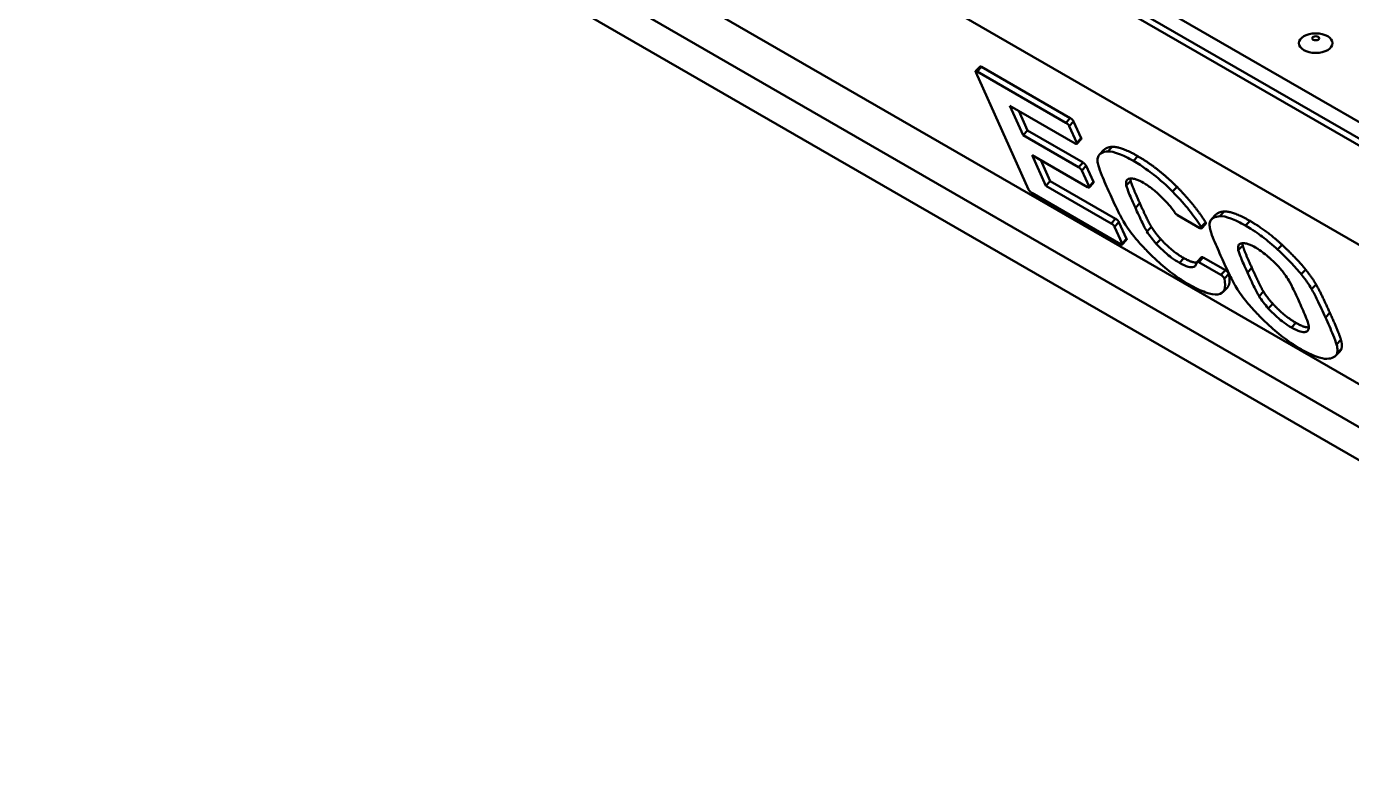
# Model space of a CAD drawing. Header units: millimetres. Extents: x 0 to 2100, y 0 to 1485.
# Drawn here: x 504.7 to 700.6, y 177 to 288.5 of the extents above; entities that cross this region are included whole.
import ezdxf

# ---------------------------------------------------------------- set-up
doc = ezdxf.new("R2010")
doc.units = ezdxf.units.MM
doc.header["$LTSCALE"] = 5
doc.layers.add('Sichtbare Kanten(DIN)', color=7, linetype='Continuous', lineweight=50)
doc.layers.add('Sichtbare tangentiale Kanten(DIN)', color=7, linetype='Continuous', lineweight=50)

msp = doc.modelspace()

# ---------------------------------------------------------------- linework, layer by layer
at = {"layer": 'Sichtbare Kanten(DIN)'}
for p, q in [((908.52, 151.467), (201.414, 559.715)), ((202.38, 560.164), (908.779, 152.324)), ((894.378, 144.935), (215.556, 536.853)), ((894.378, 117.991), (343.435, 436.078)), ((894.378, 113.092), (343.435, 431.179)), ((645.685, 282.541), (645.032, 281.852)), ((645.904, 282.503), (659.022, 274.93)), ((645.04, 281.723), (652.868, 264.343)), ((658.368, 274.241), (645.25, 281.814)), ((652.06, 272.384), (650.098, 276.739)), ((650.098, 276.739), (659.754, 271.164)), ((651.4, 275.987), (652.713, 273.073)), ((659.508, 274.436), (660.634, 271.935)), ((652.713, 273.073), (652.06, 272.384)), ((660.256, 267.651), (652.06, 272.384)), ((652.713, 273.073), (660.91, 268.34)), ((659.981, 271.246), (658.854, 273.747)), ((660.65, 271.791), (659.997, 271.102)), ((665.234, 270.673), (664.58, 269.984)), ((655.42, 264.923), (653.387, 269.437)), ((653.387, 269.437), (661.584, 264.704)), ((654.69, 268.685), (656.074, 265.612)), ((663.991, 270.208), (663.338, 269.519)), ((661.794, 264.796), (660.732, 267.153)), ((661.385, 267.842), (662.447, 265.485)), ((656.074, 265.612), (655.42, 264.923)), ((665.076, 259.348), (655.42, 264.923)), ((656.074, 265.612), (665.73, 260.037)), ((662.456, 265.356), (661.802, 264.667)), ((667.295, 264.959), (667.302, 264.945)), ((667.956, 265.634), (667.302, 264.945)), ((674.814, 264.738), (674.16, 264.049)), ((653.344, 263.845), (666.462, 256.272)), ((674.888, 260.565), (678.18, 258.665)), ((680.555, 260.645), (679.901, 259.956)), ((681.797, 261.11), (681.143, 260.421)), ((666.682, 256.368), (665.569, 258.84)), ((666.222, 259.529), (667.336, 257.057)), ((671.018, 258.834), (670.365, 258.146)), ((679.028, 259.507), (678.375, 258.818)), ((679.06, 259.307), (678.406, 258.619)), ((667.351, 256.904), (666.697, 256.215)), ((670.365, 258.146), (670.371, 258.131)), ((683.859, 255.397), (683.865, 255.382)), ((684.519, 256.071), (683.865, 255.382)), ((690.333, 256.182), (689.68, 255.493)), ((678.428, 254.366), (677.774, 253.677)), ((681.301, 251.736), (678.009, 253.637)), ((678.662, 254.325), (681.955, 252.425)), ((682.456, 251.869), (681.802, 251.18)), ((693.832, 252.513), (693.178, 251.824)), ((682.249, 249.891), (681.596, 249.202)), ((687.582, 249.272), (686.928, 248.583)), ((686.928, 248.583), (686.934, 248.568)), ((694.168, 243.534), (694.087, 243.449)), ((699.042, 242.144), (698.388, 241.455)), ((696.958, 239.335), (696.941, 239.345)), ((696.968, 239.346), (696.958, 239.335)), ((698.904, 240.462), (698.25, 239.773)), ((699.109, 240.798), (698.455, 240.109))]:
    msp.add_line(p, q, dxfattribs=at)
msp.add_ellipse((695.31, 285.995), major_axis=(2.5, 0), ratio=0.5773503, dxfattribs=at)
for points, degree, knots in [([(645.685, 282.541), (645.693, 282.549), (645.768, 282.582), (645.904, 282.503)], 2, [0.8133919, 0.8133919, 0.8133919, 1, 2, 2, 2]), ([(645.25, 281.814), (645.227, 281.828), (645.205, 281.839), (645.164, 281.857), (645.145, 281.863), (645.087, 281.877), (645.062, 281.871), (645.029, 281.854), (645.018, 281.838), (645.016, 281.79), (645.024, 281.759), (645.04, 281.723)], 3, [-0.066579768, -0.066579768, -0.066579768, -0.066579768, -0.059579882, -0.059579882, -0.05274209, -0.05274209, -0.036262889, -0.036262889, -0.01829246, -0.01829246, 0, 0, 0, 0]), ([(658.854, 273.747), (658.844, 273.771), (658.83, 273.796), (658.797, 273.849), (658.778, 273.876), (658.716, 273.954), (658.676, 273.997), (658.615, 274.059), (658.575, 274.096), (658.476, 274.174), (658.421, 274.21), (658.368, 274.241)], 3, [-0.058500024, -0.058500024, -0.058500024, -0.058500024, -0.053302755, -0.053302755, -0.048239794, -0.048239794, -0.039044984, -0.039044984, -0.022176904, -0.022176904, 0, 0, 0, 0]), ([(659.754, 271.164), (659.81, 271.132), (659.865, 271.105), (659.951, 271.082), (659.971, 271.087), (660, 271.1), (660.009, 271.115), (660.011, 271.167), (660, 271.204), (659.981, 271.246)], 3, [-0.059492134, -0.059492134, -0.059492134, -0.059492134, -0.048733451, -0.048733451, -0.038457128, -0.038457128, -0.021034837, -0.021034837, 0, 0, 0, 0]), ([(663.991, 270.208), (664.108, 270.331), (664.635, 270.636), (665.234, 270.673)], 2, [0.5496254, 0.5496254, 0.5496254, 1, 2, 2, 2]), ([(663.123, 269.177), (663.068, 269.009), (663.046, 268.814), (663.067, 268.367), (663.11, 268.116), (663.183, 267.844)], 3, [-0.31246293, -0.31246293, -0.31246293, -0.31246293, -0.15804584, -0.15804584, 0, 0, 0, 0]), ([(664.58, 269.984), (664.206, 269.961), (663.875, 269.885), (663.412, 269.618), (663.223, 269.442), (663.123, 269.177)], 3, [-0.56746508, -0.56746508, -0.56746508, -0.56746508, -0.25227775, -0.25227775, 0, 0, 0, 0]), ([(668.378, 268.579), (667.591, 269.033), (666.843, 269.407), (665.549, 269.886), (665.015, 269.999), (664.58, 269.984)], 3, [-0.64438069, -0.64438069, -0.64438069, -0.64438069, -0.31067417, -0.31067417, 0, 0, 0, 0]), ([(674.16, 264.049), (673.26, 264.952), (672.325, 265.785), (670.781, 267.005), (669.748, 267.787), (668.378, 268.579)], 3, [-1.5590704, -1.5590704, -1.5590704, -1.5590704, -0.5815946, -0.5815946, 0, 0, 0, 0]), ([(660.732, 267.153), (660.722, 267.176), (660.709, 267.2), (660.679, 267.249), (660.663, 267.274), (660.604, 267.352), (660.561, 267.399), (660.479, 267.482), (660.436, 267.522), (660.344, 267.596), (660.3, 267.626), (660.256, 267.651)], 3, [-0.07059963, -0.07059963, -0.07059963, -0.07059963, -0.061782755, -0.061782755, -0.053433025, -0.053433025, -0.036262889, -0.036262889, -0.01829246, -0.01829246, 0, 0, 0, 0]), ([(663.183, 267.844), (663.276, 267.501), (663.501, 266.928), (664.031, 265.643), (664.467, 264.659), (664.825, 263.865)], 3, [-0.63824516, -0.63824516, -0.63824516, -0.63824516, -0.3979253, -0.3979253, 0, 0, 0, 0]), ([(661.584, 264.704), (661.607, 264.691), (661.629, 264.68), (661.67, 264.662), (661.688, 264.655), (661.746, 264.642), (661.772, 264.647), (661.805, 264.665), (661.816, 264.681), (661.818, 264.729), (661.81, 264.759), (661.794, 264.796)], 3, [-0.066579768, -0.066579768, -0.066579768, -0.066579768, -0.059579882, -0.059579882, -0.05274209, -0.05274209, -0.036262889, -0.036262889, -0.01829246, -0.01829246, 0, 0, 0, 0]), ([(667.302, 264.945), (667.273, 265.142), (667.269, 265.32), (667.295, 265.555), (667.321, 265.73), (667.467, 265.86)], 3, [-0.58865274, -0.58865274, -0.58865274, -0.58865274, -0.18719073, -0.18719073, 0, 0, 0, 0]), ([(668.643, 261.66), (668.335, 262.345), (667.969, 263.173), (667.545, 264.213), (667.353, 264.701), (667.295, 264.959)], 3, [-0.43619179, -0.43619179, -0.43619179, -0.43619179, -0.15564951, -0.15564951, 0, 0, 0, 0]), ([(667.467, 265.86), (667.577, 265.938), (667.726, 265.988), (668.08, 266.025), (668.335, 265.97), (669.074, 265.767), (669.569, 265.498), (669.834, 265.344)], 3, [-0.17800534, -0.17800534, -0.17800534, -0.17800534, -0.15236265, -0.15236265, -0.11262535, -0.11262535, 0, 0, 0, 0]), ([(669.834, 265.344), (670.258, 265.1), (670.698, 264.808), (671.587, 264.119), (672.01, 263.746), (672.419, 263.341)], 3, [-0.3525629, -0.3525629, -0.3525629, -0.3525629, -0.17296751, -0.17296751, 0, 0, 0, 0]), ([(652.868, 264.343), (652.879, 264.321), (652.891, 264.297), (652.921, 264.248), (652.937, 264.223), (652.996, 264.145), (653.039, 264.097), (653.121, 264.015), (653.165, 263.974), (653.256, 263.901), (653.301, 263.87), (653.344, 263.845)], 3, [-0.07059963, -0.07059963, -0.07059963, -0.07059963, -0.061782755, -0.061782755, -0.053433025, -0.053433025, -0.036262889, -0.036262889, -0.01829246, -0.01829246, 0, 0, 0, 0]), ([(664.825, 263.865), (665.191, 263.052), (665.647, 262.055), (666.345, 260.62), (666.639, 260.045), (666.874, 259.65)], 3, [-0.43279384, -0.43279384, -0.43279384, -0.43279384, -0.17842824, -0.17842824, 0, 0, 0, 0]), ([(672.419, 263.341), (672.828, 262.945), (673.214, 262.54), (673.913, 261.727), (674.215, 261.336), (674.475, 260.953)], 3, [-0.33624443, -0.33624443, -0.33624443, -0.33624443, -0.16549217, -0.16549217, 0, 0, 0, 0]), ([(678.375, 258.818), (677.878, 259.636), (677.261, 260.491), (676.028, 262.013), (675.246, 262.936), (674.16, 264.049)], 3, [-1.1193606, -1.1193606, -1.1193606, -1.1193606, -0.4696684, -0.4696684, 0, 0, 0, 0]), ([(670.371, 258.131), (670.153, 258.484), (669.879, 259.028), (669.335, 260.139), (668.952, 260.975), (668.643, 261.66)], 3, [-0.53507694, -0.53507694, -0.53507694, -0.53507694, -0.34311066, -0.34311066, 0, 0, 0, 0]), ([(674.475, 260.953), (674.488, 260.929), (674.506, 260.904), (674.547, 260.852), (674.572, 260.825), (674.65, 260.746), (674.711, 260.692), (674.804, 260.619), (674.847, 260.589), (674.888, 260.565)], 3, [-0.055925359, -0.055925359, -0.055925359, -0.055925359, -0.046577329, -0.046577329, -0.036906452, -0.036906452, -0.017411192, -0.017411192, 0, 0, 0, 0]), ([(680.555, 260.645), (680.671, 260.768), (681.199, 261.073), (681.797, 261.11)], 2, [0.5496254, 0.5496254, 0.5496254, 1, 2, 2, 2]), ([(665.569, 258.84), (665.557, 258.867), (665.542, 258.895), (665.509, 258.951), (665.491, 258.978), (665.435, 259.053), (665.4, 259.092), (665.331, 259.162), (665.29, 259.198), (665.189, 259.278), (665.131, 259.316), (665.076, 259.348)], 3, [-0.068381733, -0.068381733, -0.068381733, -0.068381733, -0.060025264, -0.060025264, -0.05252857, -0.05252857, -0.040035621, -0.040035621, -0.023174789, -0.023174789, 0, 0, 0, 0]), ([(666.874, 259.65), (667.081, 259.3), (667.313, 258.94), (667.825, 258.206), (668.101, 257.836), (668.4, 257.461)], 3, [-0.31467641, -0.31467641, -0.31467641, -0.31467641, -0.1560404, -0.1560404, 0, 0, 0, 0]), ([(678.18, 258.665), (678.211, 258.647), (678.24, 258.632), (678.293, 258.61), (678.316, 258.603), (678.375, 258.595), (678.394, 258.607), (678.42, 258.631), (678.427, 258.655), (678.419, 258.723), (678.401, 258.768), (678.375, 258.818)], 3, [-0.071388548, -0.071388548, -0.071388548, -0.071388548, -0.064436863, -0.064436863, -0.05789724, -0.05789724, -0.045083725, -0.045083725, -0.02371625, -0.02371625, 0, 0, 0, 0]), ([(679.686, 259.614), (679.632, 259.446), (679.61, 259.251), (679.63, 258.804), (679.673, 258.553), (679.747, 258.281)], 3, [-0.31246293, -0.31246293, -0.31246293, -0.31246293, -0.15804584, -0.15804584, 0, 0, 0, 0]), ([(681.143, 260.421), (680.769, 260.398), (680.438, 260.322), (679.976, 260.055), (679.786, 259.879), (679.686, 259.614)], 3, [-0.56746508, -0.56746508, -0.56746508, -0.56746508, -0.25227775, -0.25227775, 0, 0, 0, 0]), ([(684.941, 259.016), (684.154, 259.47), (683.406, 259.844), (682.112, 260.323), (681.578, 260.436), (681.143, 260.421)], 3, [-0.64438069, -0.64438069, -0.64438069, -0.64438069, -0.31067417, -0.31067417, 0, 0, 0, 0]), ([(689.68, 255.493), (688.925, 256.191), (688.157, 256.827), (686.837, 257.811), (685.999, 258.405), (684.941, 259.016)], 3, [-1.0900651, -1.0900651, -1.0900651, -1.0900651, -0.4490468, -0.4490468, 0, 0, 0, 0]), ([(668.4, 257.461), (668.867, 256.886), (669.39, 256.299), (670.233, 255.404), (670.876, 254.731), (671.858, 253.826)], 3, [-1.1077102, -1.1077102, -1.1077102, -1.1077102, -0.400805, -0.400805, 0, 0, 0, 0]), ([(671.737, 256.353), (671.467, 256.655), (671.218, 256.954), (670.756, 257.558), (670.548, 257.856), (670.365, 258.146)], 3, [-0.2528688, -0.2528688, -0.2528688, -0.2528688, -0.12792886, -0.12792886, 0, 0, 0, 0]), ([(679.747, 258.281), (679.839, 257.938), (680.065, 257.366), (680.594, 256.081), (681.03, 255.096), (681.388, 254.302)], 3, [-0.63824516, -0.63824516, -0.63824516, -0.63824516, -0.3979253, -0.3979253, 0, 0, 0, 0]), ([(666.462, 256.272), (666.516, 256.24), (666.567, 256.216), (666.64, 256.196), (666.664, 256.196), (666.693, 256.209), (666.711, 256.221), (666.714, 256.284), (666.702, 256.323), (666.682, 256.368)], 3, [-0.13067107, -0.13067107, -0.13067107, -0.13067107, -0.08245209, -0.08245209, -0.04750769, -0.04750769, -0.02224294, -0.02224294, 0, 0, 0, 0]), ([(675.157, 253.528), (674.788, 253.741), (674.402, 253.989), (673.749, 254.47), (673.418, 254.729), (672.528, 255.529), (672.111, 255.936), (671.737, 256.353)], 3, [-0.64359241, -0.64359241, -0.64359241, -0.64359241, -0.36055637, -0.36055637, -0.17331345, -0.17331345, 0, 0, 0, 0]), ([(683.865, 255.382), (683.822, 255.676), (683.843, 255.857), (683.869, 256.081), (683.929, 256.207), (684.031, 256.297)], 3, [-0.17676121, -0.17676121, -0.17676121, -0.17676121, -0.12929759, -0.12929759, 0, 0, 0, 0]), ([(685.207, 252.097), (684.789, 253.024), (684.491, 253.715), (684.118, 254.637), (683.929, 255.123), (683.859, 255.397)], 3, [-0.38484218, -0.38484218, -0.38484218, -0.38484218, -0.16039433, -0.16039433, 0, 0, 0, 0]), ([(684.031, 256.297), (684.14, 256.375), (684.289, 256.425), (684.643, 256.462), (684.898, 256.407), (685.637, 256.204), (686.132, 255.935), (686.398, 255.782)], 3, [-0.17800534, -0.17800534, -0.17800534, -0.17800534, -0.15236265, -0.15236265, -0.11262535, -0.11262535, 0, 0, 0, 0]), ([(684.517, 256.069), (684.604, 255.74), (685.258, 254.123), (685.86, 252.786)], 2, [0.0251035, 0.0251035, 0.0251035, 1, 2, 2, 2]), ([(686.398, 255.782), (686.885, 255.5), (687.229, 255.251), (687.678, 254.92), (687.981, 254.682), (688.358, 254.363), (689.046, 253.78), (689.801, 252.966)], 3, [-2.3409048, -2.3409048, -2.3409048, -2.3409048, -1.6835097, -1.6835097, -0.3393681, -0.3393681, 0, 0, 0, 0]), ([(693.178, 251.824), (692.711, 252.405), (692.183, 252.993), (691.233, 253.985), (690.599, 254.631), (689.68, 255.493)], 3, [-0.89781697, -0.89781697, -0.89781697, -0.89781697, -0.37821992, -0.37821992, 0, 0, 0, 0]), ([(671.858, 253.826), (672.609, 253.128), (673.373, 252.496), (674.991, 251.297), (675.817, 250.764), (676.607, 250.308)], 3, [-0.64314931, -0.64314931, -0.64314931, -0.64314931, -0.33547656, -0.33547656, 0, 0, 0, 0]), ([(677.764, 253.65), (677.708, 253.315), (677.564, 253.044), (677.065, 252.855), (676.796, 252.855), (676.076, 253.048), (675.639, 253.25), (675.157, 253.528)], 3, [-0.66918853, -0.66918853, -0.66918853, -0.66918853, -0.39309051, -0.39309051, -0.20433451, -0.20433451, 0, 0, 0, 0]), ([(678.009, 253.637), (677.982, 253.652), (677.956, 253.663), (677.903, 253.68), (677.875, 253.686), (677.822, 253.693), (677.798, 253.693), (677.771, 253.677), (677.764, 253.666), (677.764, 253.65)], 3, [-0.055945276, -0.055945276, -0.055945276, -0.055945276, -0.044561525, -0.044561525, -0.028522325, -0.028522325, -0.01195837, -0.01195837, 0, 0, 0, 0]), ([(678.428, 254.366), (678.448, 254.387), (678.594, 254.365), (678.662, 254.325)], 2, [0.323759, 0.323759, 0.323759, 1, 2, 2, 2]), ([(681.388, 254.302), (681.754, 253.489), (682.21, 252.493), (682.909, 251.057), (683.202, 250.482), (683.437, 250.087)], 3, [-0.43279384, -0.43279384, -0.43279384, -0.43279384, -0.17842824, -0.17842824, 0, 0, 0, 0]), ([(685.86, 252.786), (686.469, 251.435), (687.328, 249.693), (687.58, 249.27)], 2, [0, 0, 0, 1, 1.9847381, 1.9847381, 1.9847381]), ([(689.801, 252.966), (690.154, 252.569), (690.407, 252.246), (690.792, 251.74), (690.999, 251.445), (691.18, 251.159)], 3, [-0.21179456, -0.21179456, -0.21179456, -0.21179456, -0.12655534, -0.12655534, 0, 0, 0, 0]), ([(680.825, 248.862), (681.318, 248.915), (681.639, 249.138), (681.974, 249.933), (681.952, 250.511), (681.802, 251.18)], 3, [-0.77787613, -0.77787613, -0.77787613, -0.77787613, -0.40408348, -0.40408348, 0, 0, 0, 0]), ([(681.802, 251.18), (681.795, 251.208), (681.784, 251.239), (681.749, 251.305), (681.727, 251.339), (681.652, 251.44), (681.601, 251.493), (681.537, 251.559), (681.495, 251.598), (681.399, 251.675), (681.349, 251.708), (681.301, 251.736)], 3, [-0.059537866, -0.059537866, -0.059537866, -0.059537866, -0.053537489, -0.053537489, -0.047887691, -0.047887691, -0.037975695, -0.037975695, -0.020286933, -0.020286933, 0, 0, 0, 0]), ([(686.934, 248.568), (686.696, 248.966), (686.394, 249.574), (685.898, 250.579), (685.513, 251.416), (685.207, 252.097)], 3, [-0.4826609, -0.4826609, -0.4826609, -0.4826609, -0.34108054, -0.34108054, 0, 0, 0, 0]), ([(691.18, 251.159), (691.387, 250.832), (691.638, 250.359), (692.249, 249.129), (692.624, 248.315), (692.928, 247.639)], 3, [-0.58994511, -0.58994511, -0.58994511, -0.58994511, -0.33853677, -0.33853677, 0, 0, 0, 0]), ([(694.698, 249.649), (694.492, 249.996), (694.261, 250.354), (693.873, 250.902), (693.597, 251.29), (693.178, 251.824)], 3, [-0.67626158, -0.67626158, -0.67626158, -0.67626158, -0.2228684, -0.2228684, 0, 0, 0, 0]), ([(676.607, 250.308), (677.484, 249.802), (678.299, 249.408), (679.742, 248.913), (680.338, 248.819), (680.825, 248.862)], 3, [-0.73609039, -0.73609039, -0.73609039, -0.73609039, -0.3642314, -0.3642314, 0, 0, 0, 0]), ([(683.437, 250.087), (683.645, 249.737), (683.876, 249.377), (684.388, 248.643), (684.664, 248.273), (684.963, 247.898)], 3, [-0.31467641, -0.31467641, -0.31467641, -0.31467641, -0.1560404, -0.1560404, 0, 0, 0, 0]), ([(696.747, 245.435), (696.381, 246.246), (695.93, 247.232), (695.273, 248.582), (694.957, 249.21), (694.698, 249.649)], 3, [-0.52759922, -0.52759922, -0.52759922, -0.52759922, -0.19886086, -0.19886086, 0, 0, 0, 0]), ([(684.963, 247.898), (685.43, 247.323), (685.953, 246.736), (686.796, 245.841), (687.44, 245.168), (688.421, 244.264)], 3, [-1.1077102, -1.1077102, -1.1077102, -1.1077102, -0.400805, -0.400805, 0, 0, 0, 0]), ([(688.3, 246.791), (688.03, 247.092), (687.781, 247.392), (687.319, 247.996), (687.111, 248.293), (686.928, 248.583)], 3, [-0.2528688, -0.2528688, -0.2528688, -0.2528688, -0.12792886, -0.12792886, 0, 0, 0, 0]), ([(692.928, 247.639), (693.249, 246.928), (693.637, 246.047), (694.079, 244.925), (694.209, 244.556), (694.249, 244.345)], 3, [-0.3390162, -0.3390162, -0.3390162, -0.3390162, -0.13105894, -0.13105894, 0, 0, 0, 0]), ([(691.72, 243.965), (691.351, 244.178), (690.965, 244.426), (690.312, 244.907), (689.982, 245.166), (689.091, 245.966), (688.675, 246.373), (688.3, 246.791)], 3, [-0.64359241, -0.64359241, -0.64359241, -0.64359241, -0.36055637, -0.36055637, -0.17331345, -0.17331345, 0, 0, 0, 0]), ([(698.388, 241.455), (698.301, 241.789), (698.074, 242.364), (697.546, 243.644), (697.105, 244.639), (696.747, 245.435)], 3, [-0.63538724, -0.63538724, -0.63538724, -0.63538724, -0.39885501, -0.39885501, 0, 0, 0, 0]), ([(688.421, 244.264), (689.172, 243.565), (689.937, 242.933), (691.554, 241.735), (692.38, 241.202), (693.171, 240.745)], 3, [-0.64314931, -0.64314931, -0.64314931, -0.64314931, -0.33547656, -0.33547656, 0, 0, 0, 0]), ([(694.087, 243.449), (693.994, 243.357), (693.857, 243.309), (693.568, 243.282), (693.35, 243.273), (692.65, 243.47), (692.197, 243.69), (691.72, 243.965)], 3, [-0.61576362, -0.61576362, -0.61576362, -0.61576362, -0.37696889, -0.37696889, -0.20221733, -0.20221733, 0, 0, 0, 0]), ([(692.374, 244.654), (693.392, 244.066), (694.142, 243.972), (694.289, 243.979)], 2, [0, 0, 0, 1, 1.32523, 1.32523, 1.32523]), ([(694.249, 244.345), (694.307, 244.055), (694.289, 243.888), (694.259, 243.657), (694.189, 243.537), (694.087, 243.449)], 3, [-0.1853347, -0.1853347, -0.1853347, -0.1853347, -0.12833674, -0.12833674, 0, 0, 0, 0]), ([(698.455, 240.109), (698.499, 240.287), (698.519, 240.484), (698.512, 240.802), (698.502, 241.042), (698.388, 241.455)], 3, [-0.75976779, -0.75976779, -0.75976779, -0.75976779, -0.23885916, -0.23885916, 0, 0, 0, 0]), ([(693.171, 240.745), (693.957, 240.291), (694.71, 239.913), (696, 239.433), (696.529, 239.318), (696.958, 239.335)], 3, [-0.64106217, -0.64106217, -0.64106217, -0.64106217, -0.30719562, -0.30719562, 0, 0, 0, 0]), ([(696.941, 239.345), (697.328, 239.355), (697.676, 239.415), (698.184, 239.671), (698.363, 239.851), (698.455, 240.109)], 3, [-0.51620877, -0.51620877, -0.51620877, -0.51620877, -0.24165673, -0.24165673, 0, 0, 0, 0])]:
    msp.add_open_spline(points, degree=degree, knots=knots, dxfattribs=at)
for points in [[(659.022, 274.93), (659.192, 274.832), (659.456, 274.551), (659.508, 274.436)], [(660.634, 271.935), (660.684, 271.826), (660.65, 271.791)], [(665.234, 270.673), (666.52, 270.718), (669.031, 269.268)], [(660.91, 268.34), (661.046, 268.262), (661.327, 267.972), (661.385, 267.842)], [(669.031, 269.268), (670.559, 268.386), (673.463, 266.092), (674.814, 264.738)], [(662.447, 265.485), (662.489, 265.391), (662.456, 265.356)], [(667.93, 266.007), (667.926, 265.831), (667.956, 265.634)], [(667.953, 265.631), (668.103, 265.001), (669.297, 262.349)], [(674.814, 264.738), (676.097, 263.423), (678.301, 260.703), (679.028, 259.507)], [(669.297, 262.349), (670.505, 259.667), (671.017, 258.833)], [(681.797, 261.11), (683.083, 261.155), (685.595, 259.705)], [(665.73, 260.037), (665.9, 259.939), (666.158, 259.673), (666.222, 259.529)], [(671.018, 258.834), (671.582, 257.945), (672.391, 257.042)], [(679.028, 259.507), (679.108, 259.358), (679.06, 259.307)], [(685.595, 259.705), (686.833, 258.99), (689.235, 257.199), (690.333, 256.182)], [(667.336, 257.057), (667.388, 256.942), (667.351, 256.904)], [(672.391, 257.042), (673.022, 256.337), (674.792, 254.805), (675.811, 254.217)], [(684.493, 256.444), (684.49, 256.268), (684.519, 256.071)], [(690.333, 256.182), (691.398, 255.184), (693.176, 253.328), (693.832, 252.513)], [(675.811, 254.217), (677.092, 253.477), (677.75, 253.577)], [(681.955, 252.425), (682.124, 252.327), (682.425, 251.993), (682.456, 251.869)], [(682.456, 251.869), (682.775, 250.445), (682.249, 249.891)], [(693.832, 252.513), (694.274, 251.949), (695.036, 250.871), (695.351, 250.338)], [(687.582, 249.272), (688.145, 248.382), (688.954, 247.479)], [(695.351, 250.338), (695.667, 249.805), (696.682, 247.719), (697.4, 246.124)], [(688.954, 247.479), (689.585, 246.775), (691.356, 245.242), (692.374, 244.654)], [(697.4, 246.124), (698.125, 244.514), (698.937, 242.546), (699.042, 242.144)], [(699.042, 242.144), (699.16, 241.714), (699.175, 241.067), (699.109, 240.798)], [(699.109, 240.798), (699.04, 240.606), (698.904, 240.462)]]:
    msp.add_open_spline(points, degree=2, dxfattribs=at)
at = {"layer": 'Sichtbare tangentiale Kanten(DIN)'}
for p, q in [((203.005, 562.267), (909.404, 154.427)), ((894.378, 124.318), (345.836, 441.018)), ((645.904, 282.503), (645.25, 281.814)), ((659.022, 274.93), (658.368, 274.241)), ((659.508, 274.436), (658.854, 273.747)), ((660.634, 271.935), (659.981, 271.246)), ((660.91, 268.34), (660.256, 267.651)), ((669.031, 269.268), (668.378, 268.579)), ((661.385, 267.842), (660.732, 267.153)), ((662.447, 265.485), (661.794, 264.796)), ((669.297, 262.349), (668.643, 261.66)), ((665.73, 260.037), (665.076, 259.348)), ((666.222, 259.529), (665.569, 258.84)), ((685.595, 259.705), (684.941, 259.016)), ((667.336, 257.057), (666.682, 256.368)), ((672.391, 257.042), (671.737, 256.353)), ((675.811, 254.217), (675.157, 253.528)), ((678.662, 254.325), (678.009, 253.637)), ((685.86, 252.786), (685.207, 252.097)), ((681.955, 252.425), (681.301, 251.736)), ((695.351, 250.338), (694.698, 249.649)), ((688.954, 247.479), (688.3, 246.791)), ((697.4, 246.124), (696.747, 245.435)), ((692.374, 244.654), (691.72, 243.965))]:
    msp.add_line(p, q, dxfattribs=at)
msp.add_ellipse((695.31, 286.722), major_axis=(-0.511, 0), ratio=0.5773503, dxfattribs=at)

doc.saveas('drawing.dxf')
